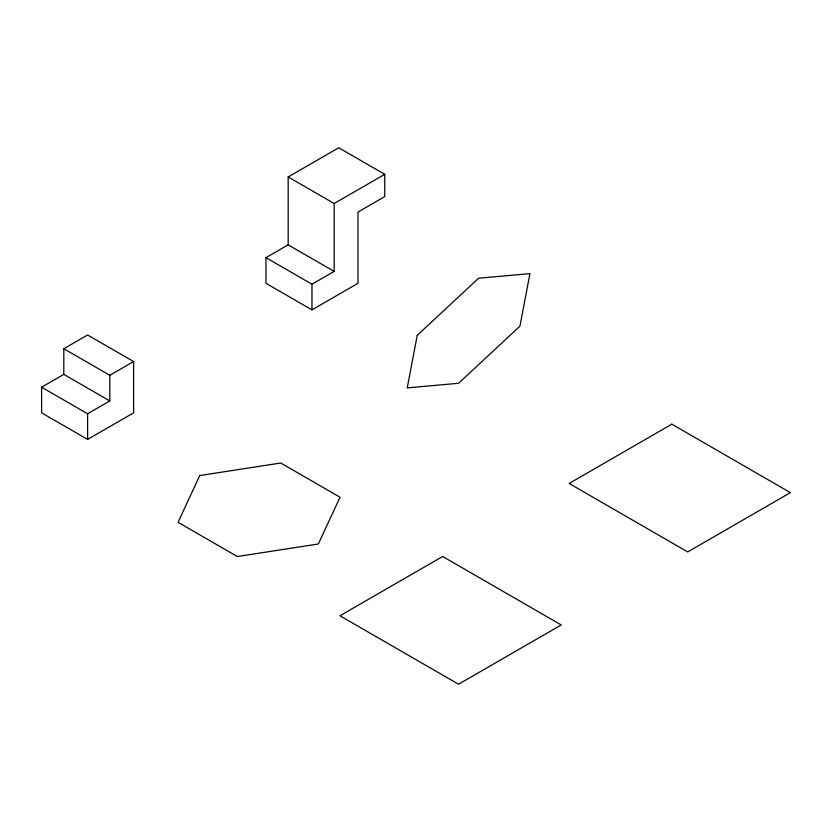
<?xml version="1.0" encoding="UTF-8"?>
<svg xmlns="http://www.w3.org/2000/svg" width="832" height="832" viewBox="0 0 832 832"><rect width="100%" height="100%" fill="white"/><g stroke="black" fill="none" stroke-linecap="round" stroke-linejoin="round"><path stroke-width="1.25" d="M288.174 244.847L288.174 176.956L338.738 147.763L384.738 174.325L384.738 196.581L357.968 212.035L357.968 283.306L311.969 309.868L265.959 283.306L265.959 257.66L288.174 244.847L334.173 271.398L334.173 203.518L384.738 174.325M63.804 348.733L87.599 334.994L133.609 361.556L133.609 412.849L87.599 439.4L41.6 412.849L41.6 387.202L63.804 374.379L109.814 400.941L109.814 375.294L63.804 348.733L63.804 374.379M109.814 375.294L133.609 361.556M41.6 387.202L87.599 413.764L109.814 400.941M265.959 257.66L311.969 284.222L334.173 271.398M288.174 176.956L334.173 203.518M311.969 284.222L311.969 309.868M87.599 413.764L87.599 439.4M417.238 335.338L407.233 387.878L458.578 383.292L519.927 326.165L529.942 273.634L478.598 278.221L417.238 335.338M199.753 475.55L178.058 522.309L237.338 556.535L318.334 544.003L340.038 497.245L280.748 463.018L199.753 475.55M442.645 556.494L339.955 615.774L458.536 684.237L561.226 624.946L442.645 556.494M671.819 424.174L569.13 483.465L687.71 551.928L790.4 492.638L671.819 424.174"/></g></svg>
